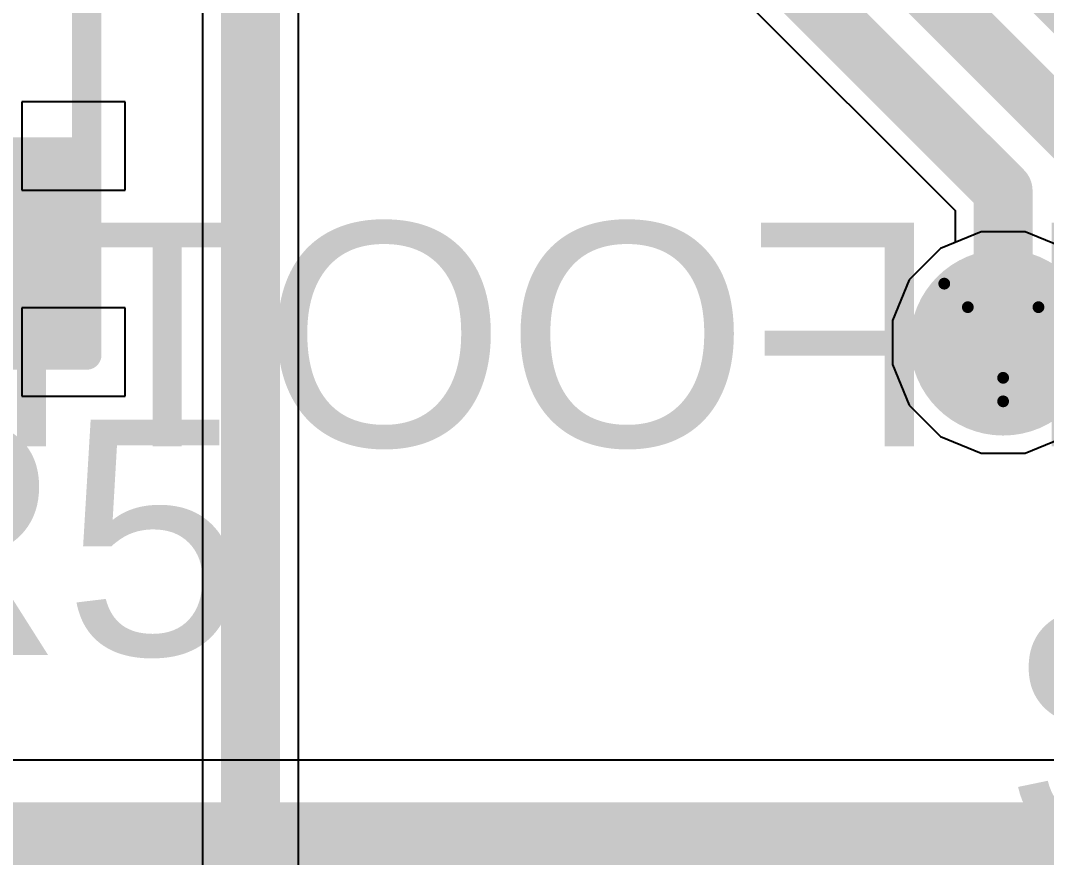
# Model space of a CAD drawing. Header units: millimetres. Extents: x -6 to 194, y -120 to 229.
# Drawn here: x 33.496 to 37.923, y 8.855 to 12.467 of the extents above; entities that cross this region are included whole.
import ezdxf

# ---------------------------------------------------------------- set-up
doc = ezdxf.new("R2010")
doc.units = ezdxf.units.MM
for name, color, linetype in [('BottomLayer', 5, 'Continuous'), ('BottomOverlay', 54, 'Continuous'), ('BottomSolder', 6, 'Continuous'), ('DrillDrawing', 1, 'Continuous'), ('TopLayer', 1, 'Continuous'), ('TopOverlay', 2, 'Continuous'), ('TopPaste', 8, 'Continuous'), ('TopSolder', 216, 'Continuous'), ('ViaHoleLayer', 16, 'Continuous')]:
    doc.layers.add(name, color=color, linetype=linetype)
doc.styles.add('Arial', font='', dxfattribs={"height": 0.2})
doc.styles.get('Arial').set_extended_font_data('Arial')

# ---------------------------------------------------------------- blocks, each defined once
blk = doc.blocks.new('R___0603_25')
at = {"layer": 'TopLayer'}
for points in [[(-0.381, 0.4445), (-0.381, -0.4445), (-1.143, -0.4445), (-1.143, 0.4445)], [(1.143, 0.4445), (1.143, -0.4445), (0.381, -0.4445), (0.381, 0.4445)]]:
    blk.add_hatch(color=1, dxfattribs=at).paths.add_polyline_path(points)
at = {"layer": 'TopPaste'}
for points in [[(-0.381, 0.4445), (-0.381, -0.4445), (-1.143, -0.4445), (-1.143, 0.4445)], [(1.143, 0.4445), (1.143, -0.4445), (0.381, -0.4445), (0.381, 0.4445)]]:
    blk.add_hatch(color=8, dxfattribs=at).paths.add_polyline_path(points)
at = {"layer": 'TopSolder'}
for points in [[(-0.2794, 0.5461), (-0.2794, -0.5461), (-1.2446, -0.5461), (-1.2446, 0.5461)], [(1.2446, 0.5461), (1.2446, -0.5461), (0.2794, -0.5461), (0.2794, 0.5461)]]:
    blk.add_hatch(color=216, dxfattribs=at).paths.add_polyline_path(points)
at = {"layer": 'TopOverlay', "const_width": 0.127}
for points in [[(-1.2192, 0.5334), (1.2192, 0.5334)], [(-1.2192, 0.5334), (-1.2192, -0.5334)], [(1.2192, 0.5334), (1.2192, -0.5334)], [(-1.2192, -0.5334), (1.2192, -0.5334)]]:
    blk.add_lwpolyline(points, dxfattribs=at)
at = {"layer": 'TopOverlay', "const_width": 0.0635}
for points in [[(-1.25095, 0.5334, 1), (-1.18745, 0.5334, 1)], [(-1.25095, 0.5334, 1), (-1.18745, 0.5334, 1)], [(1.18745, 0.5334, 1), (1.25095, 0.5334, 1)], [(1.18745, 0.5334, 1), (1.25095, 0.5334, 1)], [(-1.25095, -0.5334, 1), (-1.18745, -0.5334, 1)], [(-1.25095, -0.5334, 1), (-1.18745, -0.5334, 1)], [(1.18745, -0.5334, 1), (1.25095, -0.5334, 1)], [(1.18745, -0.5334, 1), (1.25095, -0.5334, 1)]]:
    blk.add_lwpolyline(points, format="xyb", close=True, dxfattribs=at)

msp = doc.modelspace()

# ---------------------------------------------------------------- hatches: boundary and pattern name
at = {"layer": 'BottomLayer'}
h = msp.add_hatch(color=5, dxfattribs=at)
edge = h.paths.add_edge_path()
edge.add_arc((37.736, 11.0774), 0.3, 0, 360)
msp.add_hatch(color=5, dxfattribs=at).paths.add_polyline_path([(26.8732, 7.4132), (59.7984, 7.4132), (59.7984, 9.0932), (26.8732, 9.0932)])
at = {"layer": 'BottomSolder'}
h = msp.add_hatch(color=6, dxfattribs=at)
edge = h.paths.add_edge_path()
edge.add_arc((37.736, 11.0774), 0.4016, 0, 360)
at = {"layer": 'TopLayer'}
h = msp.add_hatch(color=1, dxfattribs=at)
edge = h.paths.add_edge_path()
edge.add_arc((37.736, 11.0774), 0.3, 0, 360)
at = {"layer": 'TopSolder'}
h = msp.add_hatch(color=216, dxfattribs=at)
edge = h.paths.add_edge_path()
edge.add_arc((37.736, 11.0774), 0.4016, 0, 360)
at = {"layer": 'ViaHoleLayer'}
h = msp.add_hatch(color=16, dxfattribs=at)
edge = h.paths.add_edge_path()
edge.add_arc((37.736, 11.0774), 0.15, 0, 360)

# ---------------------------------------------------------------- linework, layer by layer
at = {"layer": 'BottomLayer'}
for p, q in [((37.641, 11.5552), (37.4653, 11.4825)), ((37.831, 11.5552), (37.641, 11.5552)), ((38.0067, 11.4825), (37.831, 11.5552)), ((37.4653, 11.4825), (37.3309, 11.348)), ((37.3309, 11.348), (37.2582, 11.1724)), ((37.2582, 11.1724), (37.2582, 10.9824)), ((37.2582, 10.9824), (37.3309, 10.8067)), ((37.3309, 10.8067), (37.4653, 10.6723)), ((37.4653, 10.6723), (37.641, 10.5996)), ((37.831, 10.5996), (38.0067, 10.6723)), ((37.641, 10.5996), (37.831, 10.5996)), ((59.7984, 9.2745), (26.8732, 9.2745))]:
    msp.add_line(p, q, dxfattribs=at)
at = {"layer": 'BottomLayer', "const_width": 0.254}
msp.add_lwpolyline([(37.736, 11.0774), (48.6532, 11.0774)], dxfattribs=at)
at = {"layer": 'BottomLayer', "const_width": 0.127}
msp.add_lwpolyline([(37.6725, 11.0774, 1), (37.7995, 11.0774, 1)], format="xyb", close=True, dxfattribs=at)
at = {"layer": 'DrillDrawing', "const_width": 0.0508}
for points in [[(37.482, 11.3314), (37.99, 11.3314)], [(37.482, 11.3314), (37.736, 10.8234)], [(37.736, 10.8234), (37.99, 11.3314)], [(37.5836, 11.2298), (37.8884, 11.2298)], [(37.5836, 11.2298), (37.736, 10.925)], [(37.736, 10.925), (37.8884, 11.2298)]]:
    msp.add_lwpolyline(points, dxfattribs=at)
at = {"layer": 'DrillDrawing', "const_width": 0.0254}
for points in [[(37.4693, 11.3314, 1), (37.4947, 11.3314, 1)], [(37.4693, 11.3314, 1), (37.4947, 11.3314, 1)], [(37.5709, 11.2298, 1), (37.5963, 11.2298, 1)], [(37.5709, 11.2298, 1), (37.5963, 11.2298, 1)], [(37.8757, 11.2298, 1), (37.9011, 11.2298, 1)], [(37.8757, 11.2298, 1), (37.9011, 11.2298, 1)], [(37.7233, 10.925, 1), (37.7487, 10.925, 1)], [(37.7233, 10.925, 1), (37.7487, 10.925, 1)], [(37.7233, 10.8234, 1), (37.7487, 10.8234, 1)], [(37.7233, 10.8234, 1), (37.7487, 10.8234, 1)]]:
    msp.add_lwpolyline(points, format="xyb", close=True, dxfattribs=at)
at = {"layer": 'TopLayer'}
for p, q in [((31.0517, 18.1236), (37.5288, 11.6465)), ((34.6955, 5.9725), (34.6955, 13.8225)), ((34.2811, 13.7367), (34.2811, 5.9725)), ((33.9471, 12.1158), (33.5026, 12.1158)), ((33.5026, 12.1158), (33.5026, 11.7348)), ((33.9471, 11.7348), (33.9471, 12.1158)), ((33.5026, 11.7348), (33.9471, 11.7348)), ((37.5288, 11.6465), (37.5288, 11.5087)), ((37.4653, 11.4825), (37.3309, 11.348)), ((37.5288, 11.5087), (37.4653, 11.4825)), ((37.3309, 11.348), (37.2582, 11.1724)), ((33.9471, 11.2268), (33.5026, 11.2268)), ((33.5026, 11.2268), (33.5026, 10.8458)), ((33.9471, 10.8458), (33.9471, 11.2268)), ((37.2582, 11.1724), (37.2582, 10.9824)), ((37.2582, 10.9824), (37.3309, 10.8067)), ((33.5026, 10.8458), (33.9471, 10.8458)), ((37.3309, 10.8067), (37.4653, 10.6723)), ((37.4653, 10.6723), (37.641, 10.5996)), ((37.831, 10.5996), (38.0067, 10.6723)), ((37.641, 10.5996), (37.831, 10.5996))]:
    msp.add_line(p, q, dxfattribs=at)
at = {"layer": 'TopLayer', "const_width": 0.254}
for points in [[(31.1401, 19.4058), (41.5543, 8.9916)], [(31.0013, 19.0058), (41.9276, 8.0795)], [(31.1375, 18.3308), (37.736, 11.7323)], [(34.4883, 5.6418), (34.4883, 13.8225)], [(37.736, 11.0774), (37.736, 11.7323)]]:
    msp.add_lwpolyline(points, dxfattribs=at)
at = {"layer": 'TopLayer', "const_width": 0.127}
for points in [[(37.6725, 11.7323, 1), (37.7995, 11.7323, 1)], [(37.6725, 11.7323, 1), (37.7995, 11.7323, 1)], [(37.6725, 11.0774, 1), (37.7995, 11.0774, 1)]]:
    msp.add_lwpolyline(points, format="xyb", close=True, dxfattribs=at)

# ---------------------------------------------------------------- block references
at = {"rotation": 90}
msp.add_blockref('R___0603_25', (33.2486, 12.2428), dxfattribs=at)

# ---------------------------------------------------------------- texts
at = {"layer": 'BottomOverlay', "style": 'Arial', "text_generation_flag": 2}
msp.add_text('ZERO CARBON FOOTPRINT', height=0.9652, rotation=360, dxfattribs=at).set_placement((47.7239, 10.6296))
at = {"layer": 'TopOverlay', "style": 'Arial'}
for s, p in [('R5', (32.6562, 9.7284)), ('SW1', (37.736, 8.9156))]:
    msp.add_text(s, height=1.016, dxfattribs=at).set_placement(p)

doc.saveas('drawing.dxf')
